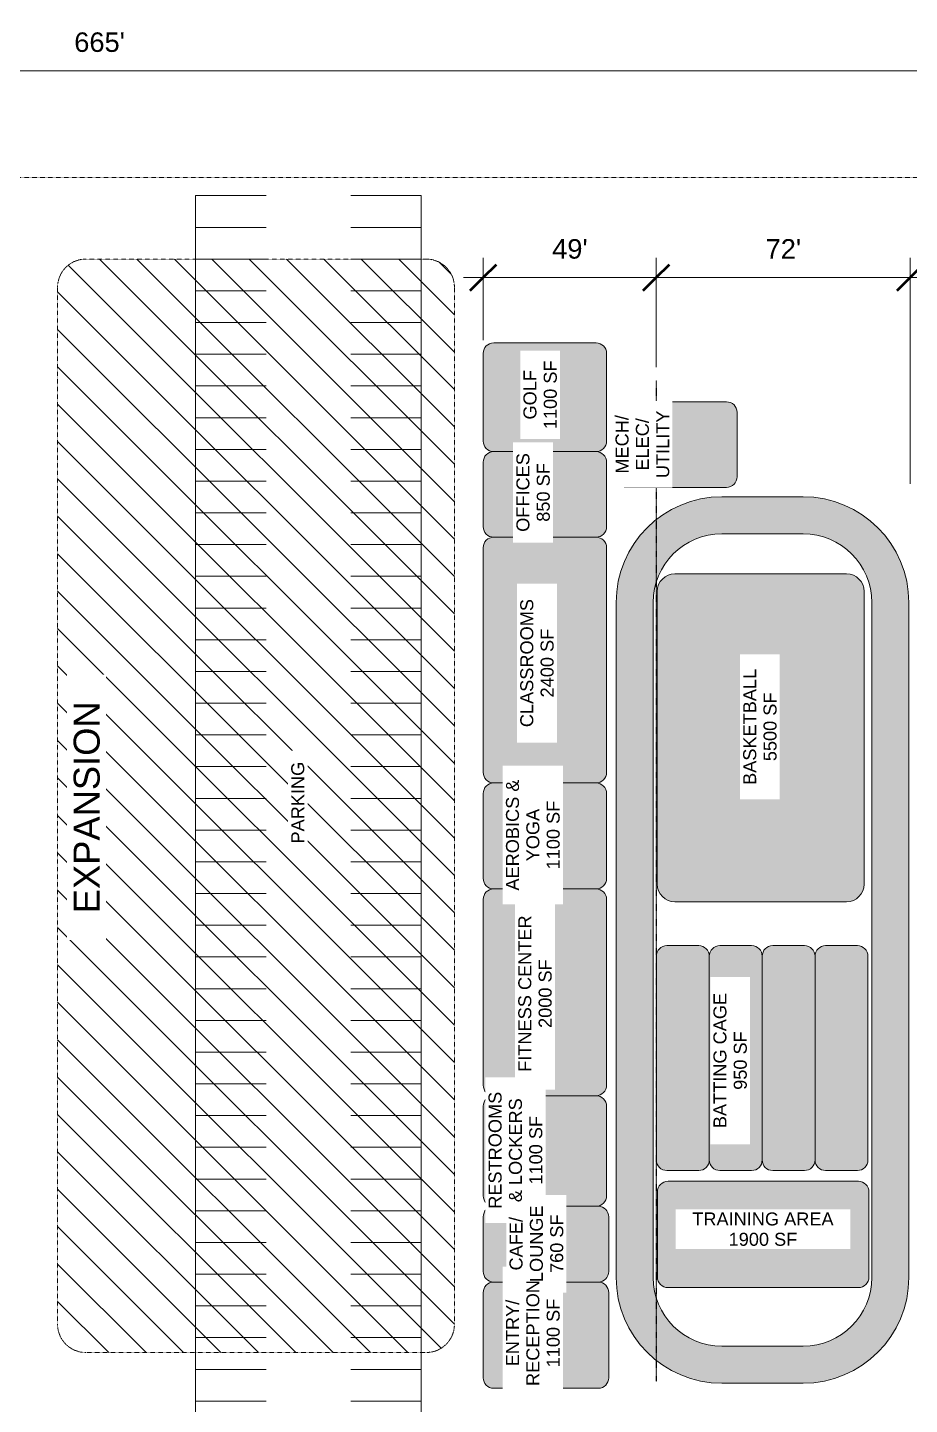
# Model space of a CAD drawing. Header units: inches. Extents: x -7427 to 42674, y -36022 to 16764.
# Drawn here: x 36813 to 39815, y -23648 to -18960 of the extents above; entities that cross this region are included whole.
import ezdxf

# ---------------------------------------------------------------- set-up
doc = ezdxf.new("R2010")
doc.units = ezdxf.units.IN
doc.header["$MEASUREMENT"] = 0
doc.linetypes.add('Dot 1_16_', pattern=[0.0625, 0, -0.0625])
doc.linetypes.add('Hidden 1_8_', pattern=[0.1875, 0.125, -0.0625])
for name, color, linetype, lineweight in [('A-ANNO-DIMS', 211, 'Continuous', 9), ('A-ANNO-DIMS-720', 211, 'Continuous', 9), ('A-DETL', 90, 'Continuous', 9), ('A-DETL-GENF', 92, 'Continuous', 9), ('A-DETL-HDLN', 90, 'Hidden 1_8_', 9), ('A-DETL-WIDE', 214, 'Continuous', 15), ('G-ANNO-TEXT', 231, 'Continuous', 9), ('L-SITE', 91, 'Continuous', 9)]:
    doc.layers.add(name, color=color, linetype=linetype, lineweight=lineweight)
doc.styles.add('Arial', font='arial.ttf', dxfattribs={"height": 44.258982})
doc.styles.add('Arial_1', font='arial.ttf', dxfattribs={"height": 88.517964})
doc.styles.add('Arial_2', font='arial.ttf', dxfattribs={"height": 66.388473})
doc.dimstyles.new('Linear_-_3_32__Arial', dxfattribs={"dimscale": 12, "dimtxt": 67.5, "dimasz": 7.5, "dimexe": 5.625, "dimexo": 3.75, "dimgap": 3.75, "dimtad": 1, "dimdec": 0, "dimrnd": 12, "dimzin": 1, "dimdsep": 46, "dimlunit": 4, "dimtxsty": 'Arial_2', "dimblk1": 'OBLIQUE', "dimblk2": 'OBLIQUE', "dimsah": 1, "dimcen": 0.09, "dimdle": 5.625, "dimazin": 0, "dimtfac": 1, "dimtdec": 4, "dimtix": 1, "dimtmove": 0, "dimatfit": 3, "dimfxl": 0, "dimtvp": 1, "dimfrac": 2, "dimtolj": 1, "dimtzin": 0, "dimarcsym": 0})

# ---------------------------------------------------------------- blocks, each defined once
blk = doc.blocks.new('Parking_Stall_Multiple - Parking_Stall_Multiple-257810-Level 1')
at = {"layer": 'L-SITE'}
for p, q in [((0, 0), (0, -108)), ((0, 0), (240, 0)), ((0, -108), (0, -216)), ((0, -108), (240, -108)), ((0, -108), (240, -108)), ((0, -216), (0, -273.4)), ((0, -216), (240, -216)), ((0, -216), (240, -216)), ((0, -273.4), (0, -324)), ((0, -324), (0, -432)), ((0, -324), (240, -324)), ((0, -324), (240, -324)), ((0, -432), (0, -540)), ((0, -432), (240, -432)), ((0, -432), (240, -432)), ((0, -540), (0, -648)), ((0, -540), (240, -540)), ((0, -540), (240, -540)), ((0, -648), (0, -756)), ((0, -648), (240, -648)), ((0, -648), (240, -648)), ((0, -756), (0, -864)), ((0, -756), (240, -756)), ((0, -756), (240, -756)), ((0, -864), (0, -972)), ((0, -864), (240, -864)), ((0, -864), (240, -864)), ((0, -972), (0, -1080)), ((0, -972), (240, -972)), ((0, -972), (240, -972)), ((0, -1080), (0, -1188)), ((0, -1080), (240, -1080)), ((0, -1080), (240, -1080)), ((0, -1188), (0, -1296)), ((0, -1188), (240, -1188)), ((0, -1188), (240, -1188)), ((0, -1296), (0, -1404)), ((0, -1296), (240, -1296)), ((0, -1296), (240, -1296)), ((0, -1404), (0, -1512)), ((0, -1404), (240, -1404)), ((0, -1404), (240, -1404)), ((0, -1512), (0, -1620)), ((0, -1512), (240, -1512)), ((0, -1512), (240, -1512)), ((0, -1620), (0, -1728)), ((0, -1620), (240, -1620)), ((0, -1620), (240, -1620)), ((0, -1728), (0, -1836)), ((0, -1728), (240, -1728)), ((0, -1728), (240, -1728)), ((0, -1836), (0, -1944)), ((0, -1836), (240, -1836)), ((0, -1836), (240, -1836)), ((0, -1944), (0, -2052)), ((0, -1944), (240, -1944)), ((0, -1944), (240, -1944)), ((0, -2052), (0, -2160)), ((0, -2052), (240, -2052)), ((0, -2052), (240, -2052)), ((0, -2160), (0, -2268)), ((0, -2160), (240, -2160)), ((0, -2160), (240, -2160)), ((0, -2268), (0, -2376)), ((0, -2268), (240, -2268)), ((0, -2268), (240, -2268)), ((0, -2376), (0, -2484)), ((0, -2376), (240, -2376)), ((0, -2376), (240, -2376)), ((0, -2484), (0, -2592)), ((0, -2484), (240, -2484)), ((0, -2484), (240, -2484)), ((0, -2592), (0, -2700)), ((0, -2592), (240, -2592)), ((0, -2592), (240, -2592)), ((0, -2700), (0, -2808)), ((0, -2700), (240, -2700)), ((0, -2700), (240, -2700)), ((0, -2808), (0, -2916)), ((0, -2808), (240, -2808)), ((0, -2808), (240, -2808)), ((0, -2916), (0, -3024)), ((0, -2916), (240, -2916)), ((0, -2916), (240, -2916)), ((0, -3024), (0, -3132)), ((0, -3024), (240, -3024)), ((0, -3024), (240, -3024)), ((0, -3132), (0, -3240)), ((0, -3132), (240, -3132)), ((0, -3132), (240, -3132)), ((0, -3240), (0, -3348)), ((0, -3240), (240, -3240)), ((0, -3240), (240, -3240)), ((0, -3348), (0, -3456)), ((0, -3348), (240, -3348)), ((0, -3348), (240, -3348)), ((0, -3456), (0, -3564)), ((0, -3456), (240, -3456)), ((0, -3456), (240, -3456)), ((0, -3564), (0, -3672)), ((0, -3564), (240, -3564)), ((0, -3564), (240, -3564)), ((0, -3672), (0, -3780)), ((0, -3672), (240, -3672)), ((0, -3672), (240, -3672)), ((0, -3780), (0, -3888)), ((0, -3780), (240, -3780)), ((0, -3780), (240, -3780)), ((0, -3888), (0, -3996)), ((0, -3888), (240, -3888)), ((0, -3888), (240, -3888)), ((0, -3996), (0, -4104)), ((0, -3996), (240, -3996)), ((0, -3996), (240, -3996)), ((0, -4104), (0, -4212)), ((0, -4104), (240, -4104)), ((0, -4104), (240, -4104)), ((0, -4212), (240, -4212))]:
    blk.add_line(p, q, dxfattribs=at)
blk = doc.blocks.new('Parking_Stall_Multiple - Parking_Stall_Multiple-V1-Level 1')
at = {"layer": 'L-SITE'}
for p, q in [((0, 4104), (0, 4212)), ((0, 4212), (240, 4212)), ((0, 4104), (240, 4104)), ((0, 3996), (0, 4104)), ((0, 4104), (240, 4104)), ((0, 3996), (240, 3996)), ((0, 3888), (0, 3996)), ((0, 3996), (240, 3996)), ((0, 3888), (240, 3888)), ((0, 3780), (0, 3888)), ((0, 3888), (240, 3888)), ((0, 3780), (240, 3780)), ((0, 3672), (0, 3780)), ((0, 3780), (240, 3780)), ((0, 3672), (240, 3672)), ((0, 3564), (0, 3672)), ((0, 3672), (240, 3672)), ((0, 3564), (240, 3564)), ((0, 3456), (0, 3564)), ((0, 3564), (240, 3564)), ((0, 3456), (240, 3456)), ((0, 3348), (0, 3456)), ((0, 3456), (240, 3456)), ((0, 3348), (240, 3348)), ((0, 3240), (0, 3348)), ((0, 3348), (240, 3348)), ((0, 3240), (240, 3240)), ((0, 3132), (0, 3240)), ((0, 3240), (240, 3240)), ((0, 3132), (240, 3132)), ((0, 3024), (0, 3132)), ((0, 3132), (240, 3132)), ((0, 3024), (240, 3024)), ((0, 2916), (0, 3024)), ((0, 3024), (240, 3024)), ((0, 2916), (240, 2916)), ((0, 2808), (0, 2916)), ((0, 2916), (240, 2916)), ((0, 2808), (240, 2808)), ((0, 2700), (0, 2808)), ((0, 2808), (240, 2808)), ((0, 2700), (240, 2700)), ((0, 2592), (0, 2700)), ((0, 2700), (240, 2700)), ((0, 2592), (240, 2592)), ((0, 2484), (0, 2592)), ((0, 2592), (240, 2592)), ((0, 2484), (240, 2484)), ((0, 2376), (0, 2484)), ((0, 2484), (240, 2484)), ((0, 2376), (240, 2376)), ((0, 2268), (0, 2376)), ((0, 2376), (240, 2376)), ((0, 2268), (240, 2268)), ((0, 2160), (0, 2268)), ((0, 2268), (240, 2268)), ((0, 2160), (240, 2160)), ((0, 2052), (0, 2160)), ((0, 2160), (240, 2160)), ((0, 2052), (240, 2052)), ((0, 1944), (0, 2052)), ((0, 2052), (240, 2052)), ((0, 1944), (132.4, 1944)), ((0, 1836), (0, 1944)), ((0, 1944), (132.4, 1944)), ((132.5, 1944), (240, 1944)), ((132.5, 1944), (240, 1944)), ((0, 1836), (240, 1836)), ((0, 1728), (0, 1836)), ((0, 1836), (240, 1836)), ((0, 1728), (240, 1728)), ((0, 1620), (0, 1728)), ((0, 1728), (240, 1728)), ((0, 1620), (240, 1620)), ((0, 1512), (0, 1620)), ((0, 1620), (240, 1620)), ((0, 1512), (240, 1512)), ((0, 1404), (0, 1512)), ((0, 1512), (240, 1512)), ((0, 1404), (240, 1404)), ((0, 1296), (0, 1404)), ((0, 1404), (240, 1404)), ((0, 1296), (240, 1296)), ((0, 1188), (0, 1296)), ((0, 1296), (240, 1296)), ((0, 1188), (240, 1188)), ((0, 1080), (0, 1188)), ((0, 1188), (240, 1188)), ((0, 1080), (240, 1080)), ((0, 972), (0, 1080)), ((0, 1080), (240, 1080)), ((0, 972), (240, 972)), ((0, 864), (0, 972)), ((0, 972), (240, 972)), ((0, 864), (240, 864)), ((0, 756), (0, 864)), ((0, 864), (240, 864)), ((0, 756), (240, 756)), ((0, 648), (0, 756)), ((0, 756), (240, 756)), ((0, 648), (240, 648)), ((0, 540), (0, 648)), ((0, 648), (240, 648)), ((0, 540), (240, 540)), ((0, 432), (0, 540)), ((0, 540), (240, 540)), ((0, 432), (240, 432)), ((0, 324), (0, 432)), ((0, 432), (240, 432)), ((0, 324), (240, 324)), ((0, 273.4), (0, 324)), ((0, 324), (240, 324)), ((0, 216), (0, 273.4)), ((0, 216), (240, 216)), ((0, 108), (0, 216)), ((0, 216), (240, 216)), ((0, 108), (240, 108)), ((0, 0), (0, 108)), ((0, 108), (240, 108)), ((0, 0), (240, 0))]:
    blk.add_line(p, q, dxfattribs=at)
blk = doc.blocks.new('DIMBLOCK35-Level 1')
at = {"layer": 'A-ANNO-DIMS-720'}
for p, q in [((38952.8, -20116.2), (38952.8, -19743.7)), ((39816.8, -20513.7), (39816.8, -19743.7)), ((39884.3, -19811.2), (38952.8, -19811.2)), ((38952.8, -19811.2), (38952.8, -20116.2)), ((39816.8, -19811.2), (39816.8, -20513.7))]:
    blk.add_line(p, q, dxfattribs=at)
at = {"layer": 'A-ANNO-DIMS-720', "lineweight": 50}
for p, q in [((38952.8, -19811.2), (38997.8, -19766.2)), ((39816.8, -19811.2), (39861.8, -19766.2)), ((38952.8, -19811.2), (38907.8, -19856.2)), ((39816.8, -19811.2), (39771.8, -19856.2))]:
    blk.add_line(p, q, dxfattribs=at)
at = {"layer": 'A-ANNO-DIMS-720', "color": 0, "insert": (39325.1, -19680.1), "char_height": 66.39, "width": 143.308, "attachment_point": 1, "line_spacing_factor": 0.938532, "style": 'Arial_2', "bg_fill": 3, "box_fill_scale": 1.25, "bg_fill_color": 0, "bg_fill_transparency": 0}
blk.add_mtext("72'", dxfattribs=at)
blk = doc.blocks.new('_Oblique')
at = {"color": 0, "linetype": 'ByBlock', "lineweight": -2}
blk.add_line((-0.5, -0.5), (0.5, 0.5), dxfattribs=at)
blk = doc.blocks.new('DIMBLOCK36-Level 1')
at = {"layer": 'A-ANNO-DIMS-720'}
for p, q in [((38363.9, -20024.3), (38363.9, -19743.7)), ((38952.8, -20116.2), (38952.8, -19743.7)), ((38952.8, -19811.2), (38296.4, -19811.2)), ((38363.9, -19811.2), (38363.9, -20024.3)), ((38952.8, -19811.2), (38952.8, -20116.2))]:
    blk.add_line(p, q, dxfattribs=at)
at = {"layer": 'A-ANNO-DIMS-720', "lineweight": 50}
for p, q in [((38363.9, -19811.2), (38408.9, -19766.2)), ((38952.8, -19811.2), (38997.8, -19766.2)), ((38363.9, -19811.2), (38318.9, -19856.2)), ((38952.8, -19811.2), (38907.8, -19856.2))]:
    blk.add_line(p, q, dxfattribs=at)
at = {"layer": 'A-ANNO-DIMS-720', "color": 0, "insert": (38598.7, -19680.1), "char_height": 66.39, "width": 143.308, "attachment_point": 1, "line_spacing_factor": 0.938532, "style": 'Arial_2', "bg_fill": 3, "box_fill_scale": 1.25, "bg_fill_color": 0, "bg_fill_transparency": 0}
blk.add_mtext("49'", dxfattribs=at)
blk = doc.blocks.new('DIMBLOCK68-Level 1')
at = {"layer": 'A-ANNO-DIMS-720'}
for p, q in [((33068.4, -19425.1), (33068.4, -19039.9)), ((41046.1, -19425.1), (41046.1, -19039.9)), ((33000.9, -19107.4), (41113.6, -19107.4)), ((33068.4, -19107.4), (33068.4, -19425.1)), ((41046.1, -19107.4), (41046.1, -19425.1))]:
    blk.add_line(p, q, dxfattribs=at)
at = {"layer": 'A-ANNO-DIMS-720', "lineweight": 50}
for p, q in [((33068.4, -19107.4), (33113.4, -19062.4)), ((41046.1, -19107.4), (41091.1, -19062.4)), ((33068.4, -19107.4), (33023.4, -19152.4)), ((41046.1, -19107.4), (41001.1, -19152.4))]:
    blk.add_line(p, q, dxfattribs=at)
at = {"layer": 'A-ANNO-DIMS-720', "color": 0, "insert": (36972.1, -18976.3), "char_height": 66.39, "width": 204.369, "attachment_point": 1, "line_spacing_factor": 0.938532, "style": 'Arial_2', "bg_fill": 3, "box_fill_scale": 1.25, "bg_fill_color": 0, "bg_fill_transparency": 0}
blk.add_mtext("665'", dxfattribs=at)

msp = doc.modelspace()

# ---------------------------------------------------------------- hatches: boundary and pattern name
at = {"layer": 'A-DETL-GENF'}
h = msp.add_hatch(dxfattribs=at)
h.set_pattern_fill('FP_1', color=9, style=0, pattern_type=2)
h.set_pattern_definition([(135, (0, 0), (-63.63961, -63.63961), [])])
h.paths.add_polyline_path([(37517.8, -23470.6), (38176.8, -23470.4), (38183.7, -23469.6), (38190.4, -23468.4), (38197, -23466.7), (38203.5, -23464.6), (38209.9, -23461.9), (38216, -23458.9), (38221.9, -23455.4), (38227.5, -23451.5), (38232.9, -23447.2), (38237.9, -23442.5), (38242.6, -23437.5), (38246.9, -23432.1), (38250.8, -23426.5), (38254.3, -23420.6), (38257.3, -23414.5), (38259.9, -23408.2), (38262.1, -23401.7), (38263.8, -23395), (38265, -23388.3), (38265.8, -23381.5), (38266, -23374.6), (38265.8, -19837.1), (38265, -19830.3), (38263.8, -19823.6), (38262.1, -19816.9), (38259.9, -19810.4), (38257.3, -19804.1), (38254.3, -19798), (38250.8, -19792.1), (38246.9, -19786.4), (38242.6, -19781.1), (38237.9, -19776.1), (38232.9, -19771.4), (38227.5, -19767.1), (38221.9, -19763.2), (38216, -19759.7), (38209.9, -19756.6), (38203.5, -19754), (38197, -19751.9), (38190.4, -19750.2), (38183.7, -19748.9), (38176.8, -19748.2), (38170, -19748), (37004.6, -19748.2), (36997.8, -19748.9), (36991.1, -19750.2), (36984.4, -19751.9), (36977.9, -19754), (36971.6, -19756.6), (36965.5, -19759.7), (36959.6, -19763.2), (36953.9, -19767.1), (36948.6, -19771.4), (36943.6, -19776.1), (36938.9, -19781.1), (36934.6, -19786.4), (36930.7, -19792.1), (36927.2, -19798), (36924.1, -19804.1), (36921.5, -19810.4), (36919.4, -19816.9), (36917.7, -19823.6), (36916.4, -19830.3), (36915.7, -19837.1), (36915.5, -19844), (36915.7, -23381.5), (36916.4, -23388.3), (36917.7, -23395), (36919.4, -23401.7), (36921.5, -23408.2), (36924.1, -23414.5), (36927.2, -23420.6), (36930.7, -23426.5), (36934.6, -23432.1), (36938.9, -23437.5), (36943.6, -23442.5), (36948.6, -23447.2), (36953.9, -23451.5), (36959.6, -23455.4), (36965.5, -23458.9), (36971.6, -23461.9), (36977.9, -23464.6), (36984.4, -23466.7), (36991.1, -23468.4), (36997.8, -23469.6), (37004.6, -23470.4), (37011.5, -23470.6)], flags=0)
for color, points in [(253, [(38596.3, -20403.5), (38752.1, -20403.3), (38756.1, -20402.6), (38759.9, -20401.5), (38763.7, -20399.9), (38767.2, -20398), (38770.5, -20395.7), (38773.5, -20393), (38776.2, -20390), (38778.5, -20386.7), (38780.5, -20383.1), (38782, -20379.4), (38783.2, -20375.5), (38783.8, -20371.5), (38784.1, -20367.5), (38783.8, -20065.3), (38783.2, -20061.3), (38782, -20057.4), (38780.5, -20053.7), (38778.5, -20050.2), (38776.2, -20046.9), (38773.5, -20043.9), (38770.5, -20041.2), (38767.2, -20038.8), (38763.7, -20036.9), (38759.9, -20035.3), (38756.1, -20034.2), (38752.1, -20033.5), (38748.1, -20033.3), (38395.9, -20033.5), (38391.9, -20034.2), (38388, -20035.3), (38384.3, -20036.9), (38380.6, -20038.9), (38377.5, -20041.2), (38374.5, -20043.9), (38371.8, -20046.9), (38369.4, -20050.2), (38367.5, -20053.7), (38365.9, -20057.4), (38364.8, -20061.3), (38364.2, -20065.3), (38363.9, -20069.3), (38364.2, -20371.5), (38364.8, -20375.5), (38365.9, -20379.4), (38367.5, -20383.1), (38369.4, -20386.7), (38371.8, -20390), (38374.5, -20393), (38377.5, -20395.7), (38380.8, -20398), (38384.3, -20399.9), (38388, -20401.5), (38391.9, -20402.6), (38395.9, -20403.3), (38399.9, -20403.5)]), (8, [(39192.1, -20525.3), (39196.1, -20525.1), (39200.1, -20524.4), (39204, -20523.3), (39207.7, -20521.8), (39211.2, -20519.8), (39214.5, -20517.5), (39217.5, -20514.8), (39220.2, -20511.8), (39222.6, -20508.5), (39224.5, -20504.9), (39226.1, -20501.2), (39227.2, -20497.3), (39227.8, -20493.4), (39228.1, -20489.3), (39227.8, -20266), (39227.2, -20262), (39226.1, -20258.1), (39224.5, -20254.4), (39222.6, -20250.9), (39220.2, -20247.6), (39217.5, -20244.6), (39214.5, -20241.9), (39211.2, -20239.5), (39207.7, -20237.6), (39204, -20236), (39200.1, -20234.9), (39196.1, -20234.2), (39192.1, -20234), (38839.9, -20234.2), (38835.9, -20234.9), (38832.1, -20236), (38828.3, -20237.6), (38824.8, -20239.5), (38821.5, -20241.9), (38818.5, -20244.6), (38815.8, -20247.6), (38812, -20253.4), (38811.5, -20254.4), (38810, -20258.1), (38808.9, -20262), (38808.2, -20266), (38807.9, -20270), (38808.2, -20493.4), (38808.9, -20497.3), (38810, -20501.2), (38812, -20505.9), (38813.5, -20508.5), (38815.8, -20511.8), (38818.5, -20514.8), (38821.5, -20517.5), (38824.8, -20519.8), (38828.3, -20521.8), (38832.1, -20523.3), (38835.9, -20524.4), (38839.9, -20525.1), (38843.9, -20525.3)]), (253, [(38748.1, -20694.8), (38752.1, -20694.6), (38756.1, -20693.9), (38759.9, -20692.8), (38763.7, -20691.3), (38767.2, -20689.3), (38770.5, -20687), (38773.5, -20684.3), (38776.2, -20681.3), (38778.5, -20678), (38780.5, -20674.4), (38782, -20670.7), (38783.2, -20666.8), (38783.8, -20662.9), (38784.1, -20658.8), (38783.8, -20435.5), (38783.2, -20431.5), (38782, -20427.6), (38780.5, -20423.9), (38778.5, -20420.4), (38776.2, -20417.1), (38773.5, -20414.1), (38770.5, -20411.4), (38767.2, -20409), (38763.7, -20407.1), (38759.9, -20405.5), (38756.1, -20404.4), (38751.5, -20403.7), (38748.1, -20403.5), (38395.9, -20403.7), (38391.9, -20404.4), (38388, -20405.5), (38384.3, -20407.1), (38380.6, -20409.1), (38377.5, -20411.4), (38374.5, -20414.1), (38371.8, -20417.1), (38369.4, -20420.4), (38367.5, -20423.9), (38365.9, -20427.6), (38364.8, -20431.5), (38364.2, -20435.5), (38363.9, -20439.5), (38364.2, -20662.9), (38364.8, -20666.8), (38365.9, -20670.7), (38367.5, -20674.4), (38369.4, -20678), (38371.8, -20681.3), (38374.5, -20684.3), (38377.5, -20687), (38380.8, -20689.3), (38384.3, -20691.3), (38388, -20692.8), (38391.9, -20693.9), (38395.9, -20694.6), (38399.9, -20694.8), (38596.3, -20694.8)]), (253, [(38596.3, -21531.4), (38752.1, -21531.2), (38756.1, -21530.5), (38759.9, -21529.4), (38763.7, -21527.9), (38767.2, -21525.9), (38770.5, -21523.6), (38773.5, -21520.9), (38776.2, -21517.9), (38778.5, -21514.6), (38780.5, -21511), (38782, -21507.3), (38783.2, -21503.4), (38783.8, -21499.4), (38784.1, -21495.4), (38783.8, -20726.8), (38783.2, -20722.8), (38782, -20718.9), (38780.5, -20715.2), (38778.5, -20711.7), (38776.2, -20708.4), (38773.5, -20705.4), (38770.5, -20702.7), (38767.2, -20700.3), (38763.7, -20698.4), (38759.9, -20696.8), (38756.1, -20695.7), (38752.1, -20695), (38748.1, -20694.8), (38395.9, -20695), (38391.9, -20695.7), (38388, -20696.8), (38384.3, -20698.4), (38380.6, -20700.4), (38377.5, -20702.7), (38374.5, -20705.4), (38371.8, -20708.4), (38369.4, -20711.7), (38367.5, -20715.2), (38365.9, -20718.9), (38364.8, -20722.8), (38364.2, -20726.8), (38363.9, -20730.8), (38364.2, -21499.4), (38364.8, -21503.4), (38365.9, -21507.3), (38367.5, -21511), (38369.4, -21514.6), (38371.8, -21517.9), (38374.5, -21520.9), (38377.5, -21523.6), (38380.8, -21525.9), (38384.3, -21527.9), (38388, -21529.4), (38391.9, -21530.5), (38395.9, -21531.2), (38399.9, -21531.4)]), (253, [(39600.4, -21936), (39605.7, -21935.8), (39610.9, -21935.1), (39616, -21934), (39621, -21932.4), (39625.8, -21930.4), (39630.4, -21928), (39634.9, -21925.2), (39639, -21922), (39642.9, -21918.5), (39646.4, -21914.6), (39650.1, -21909.7), (39652.4, -21906), (39654.8, -21901.4), (39656.8, -21896.6), (39658.4, -21891.6), (39659.5, -21886.5), (39660.2, -21881.3), (39660.4, -21876), (39660.2, -20874.5), (39659.5, -20869.3), (39658.4, -20864.2), (39656.8, -20859.2), (39654.8, -20854.3), (39652.4, -20849.7), (39649.6, -20845.3), (39646.4, -20841.1), (39642.9, -20837.3), (39639, -20833.7), (39634.9, -20830.5), (39630.4, -20827.7), (39625.8, -20825.3), (39621, -20823.3), (39616, -20821.7), (39610.9, -20820.6), (39605.7, -20819.9), (39600.4, -20819.7), (39011.1, -20819.9), (39005.9, -20820.6), (39000.8, -20821.7), (38995.8, -20823.3), (38991, -20825.3), (38986.3, -20827.7), (38981.9, -20830.5), (38977.7, -20833.7), (38973.9, -20837.3), (38970.4, -20841.1), (38967.2, -20845.3), (38964.4, -20849.7), (38961.9, -20854.3), (38959.9, -20859.2), (38958.4, -20864.2), (38957.2, -20869.3), (38956.5, -20874.5), (38956.3, -20879.7), (38956.5, -21881.3), (38957.2, -21886.5), (38958.4, -21891.6), (38959.9, -21896.6), (38961.9, -21901.4), (38964.4, -21906), (38967.2, -21910.5), (38970.4, -21914.6), (38973.9, -21918.5), (38977.7, -21922), (38981.9, -21925.2), (38986.3, -21928), (38991, -21930.4), (38995.8, -21932.4), (39000.8, -21934), (39005.9, -21935.1), (39011.1, -21935.8), (39016.3, -21936), (39459.2, -21936)]), (253, [(38748.1, -21892.2), (38752.1, -21891.9), (38756.1, -21891.3), (38759.9, -21890.1), (38763.7, -21888.6), (38767.2, -21886.6), (38770.5, -21884.3), (38773.5, -21881.6), (38776.2, -21878.6), (38778.5, -21875.3), (38780.5, -21871.8), (38782, -21868.1), (38783.2, -21864.2), (38783.8, -21860.2), (38784.1, -21856.2), (38783.8, -21563.4), (38783.2, -21559.4), (38782, -21555.5), (38780.5, -21551.8), (38778.5, -21548.3), (38776.2, -21545), (38773.5, -21542), (38770.5, -21539.3), (38767.2, -21536.9), (38763.7, -21535), (38759.9, -21533.4), (38756.1, -21532.3), (38751.5, -21531.6), (38748.1, -21531.4), (38395.9, -21531.6), (38391.9, -21532.3), (38388, -21533.4), (38384.3, -21535), (38380.6, -21537), (38377.5, -21539.3), (38374.5, -21542), (38371.8, -21545), (38369.4, -21548.3), (38367.5, -21551.8), (38365.9, -21555.5), (38364.8, -21559.4), (38364.2, -21563.4), (38363.9, -21567.4), (38364.2, -21860.2), (38364.8, -21864.2), (38365.9, -21868.1), (38367.5, -21871.8), (38369.4, -21875.3), (38371.8, -21878.6), (38374.5, -21881.6), (38377.5, -21884.3), (38380.8, -21886.6), (38384.3, -21888.6), (38388, -21890.1), (38391.9, -21891.3), (38395.9, -21891.9), (38399.9, -21892.2)]), (253, [(38399.9, -22596.3), (38752.1, -22596.1), (38756.1, -22595.4), (38759.9, -22594.3), (38763.7, -22592.7), (38767.3, -22590.7), (38770.5, -22588.4), (38773.5, -22585.7), (38776.2, -22582.7), (38778.5, -22579.4), (38780.5, -22575.9), (38782, -22572.2), (38783.2, -22568.3), (38783.8, -22564.3), (38784.1, -22560.3), (38783.8, -21924.1), (38783.2, -21920.2), (38782, -21916.3), (38780.5, -21912.5), (38778.5, -21909), (38776.2, -21905.7), (38773.5, -21902.7), (38770.5, -21900), (38767.2, -21897.7), (38763.7, -21895.7), (38759.9, -21894.2), (38756.1, -21893.1), (38751.5, -21892.4), (38748.1, -21892.2), (38395.9, -21892.4), (38391.9, -21893.1), (38388, -21894.2), (38384.3, -21895.7), (38380.6, -21897.8), (38377.5, -21900), (38374.5, -21902.7), (38371.8, -21905.7), (38369.1, -21909.7), (38367.5, -21912.5), (38365.9, -21916.3), (38364.8, -21920.2), (38364.2, -21924.1), (38363.9, -21928.2), (38364.2, -22564.3), (38364.8, -22568.3), (38365.9, -22572.2), (38367.5, -22575.9), (38369.4, -22579.4), (38371.8, -22582.7), (38374.5, -22585.7), (38377.5, -22588.4), (38380.8, -22590.8), (38384.3, -22592.7), (38388, -22594.3), (38391.9, -22595.4), (38395.9, -22596.1)]), (253, [(39027.8, -22851), (39101.3, -22850.8), (39105.3, -22850.1), (39109.2, -22849), (39112.9, -22847.4), (39116.4, -22845.5), (39119.7, -22843.2), (39122.7, -22840.5), (39125.4, -22837.5), (39127.8, -22834.2), (39129.7, -22830.6), (39131.3, -22826.9), (39132.4, -22823), (39133.1, -22817.7), (39133.3, -22815), (39133.1, -22117.2), (39132.4, -22113.2), (39131.3, -22109.3), (39129.7, -22105.6), (39127.8, -22102.1), (39125.4, -22098.8), (39122.7, -22095.8), (39119.7, -22093.1), (39116.4, -22090.8), (39112.9, -22088.8), (39109.2, -22087.3), (39105.3, -22086.1), (39101.3, -22085.5), (39097.3, -22085.2), (38985.2, -22085.5), (38981.2, -22086.1), (38977.3, -22087.3), (38973.6, -22088.8), (38970, -22090.8), (38966.7, -22093.1), (38963.7, -22095.8), (38961, -22098.8), (38958.7, -22102.1), (38956.8, -22105.6), (38955.2, -22109.3), (38954.1, -22113.2), (38953.4, -22117.2), (38953.2, -22121.2), (38953.4, -22819), (38954.1, -22823), (38955.2, -22826.9), (38956.8, -22830.6), (38958.7, -22834.2), (38961, -22837.5), (38963.7, -22840.5), (38966.7, -22843.2), (38970, -22845.5), (38973.6, -22847.4), (38977.3, -22849), (38981.2, -22850.1), (38985.2, -22850.8), (38989.2, -22851)]), (253, [(39243.5, -22851), (39281.4, -22850.8), (39285.4, -22850.1), (39289.3, -22849), (39293, -22847.4), (39296.5, -22845.5), (39299.8, -22843.2), (39302.8, -22840.5), (39305.5, -22837.5), (39307.8, -22834.2), (39309.8, -22830.6), (39311.3, -22826.9), (39312.5, -22823), (39313.2, -22817.7), (39313.4, -22815), (39313.1, -22117.2), (39312.5, -22113.2), (39311.3, -22109.3), (39309.8, -22105.6), (39307.8, -22102.1), (39305.5, -22098.8), (39302.8, -22095.8), (39299.8, -22093.1), (39296.5, -22090.8), (39293, -22088.8), (39289.3, -22087.3), (39285.4, -22086.1), (39281.4, -22085.5), (39277.4, -22085.2), (39165.2, -22085.5), (39161.3, -22086.1), (39157.4, -22087.3), (39153.7, -22088.8), (39150.1, -22090.8), (39146.8, -22093.1), (39143.8, -22095.8), (39141.1, -22098.8), (39138.8, -22102.1), (39136.8, -22105.6), (39135.3, -22109.3), (39134.2, -22113.2), (39133.5, -22117.2), (39133.3, -22121.2), (39133.5, -22819), (39134.2, -22823), (39135.3, -22826.9), (39136.8, -22830.6), (39138.8, -22834.2), (39141.1, -22837.5), (39143.8, -22840.5), (39146.8, -22843.2), (39150.1, -22845.5), (39153.7, -22847.4), (39157.4, -22849), (39161.3, -22850.1), (39165.2, -22850.8), (39169.3, -22851)]), (253, [(39349.4, -22851), (39461.5, -22850.8), (39465.5, -22850.1), (39469.3, -22849), (39473.1, -22847.4), (39476.6, -22845.5), (39479.9, -22843.2), (39482.9, -22840.5), (39485.6, -22837.5), (39487.9, -22834.2), (39489.9, -22830.6), (39491.4, -22826.9), (39492.5, -22823), (39493.3, -22817.7), (39493.4, -22815), (39493.2, -22117.2), (39492.5, -22113.2), (39491.4, -22109.3), (39489.9, -22105.6), (39487.9, -22102.1), (39485.6, -22098.8), (39482.9, -22095.8), (39479.9, -22093.1), (39476.6, -22090.8), (39473.1, -22088.8), (39469.3, -22087.3), (39465.5, -22086.1), (39459.2, -22085.3), (39457.4, -22085.2), (39345.3, -22085.5), (39341.4, -22086.1), (39337.5, -22087.3), (39333.7, -22088.8), (39330.2, -22090.8), (39326.9, -22093.1), (39323.9, -22095.8), (39321.2, -22098.8), (39318.9, -22102.1), (39316.9, -22105.6), (39315.4, -22109.3), (39314.3, -22113.2), (39313.6, -22117.2), (39313.4, -22121.2), (39313.6, -22819), (39314.3, -22823), (39315.4, -22826.9), (39316.9, -22830.6), (39318.9, -22834.2), (39321.2, -22837.5), (39323.9, -22840.5), (39326.9, -22843.2), (39330.2, -22845.5), (39333.7, -22847.4), (39337.5, -22849), (39341.4, -22850.1), (39345.3, -22850.8)]), (253, [(39529.4, -22851), (39641.6, -22850.8), (39645.5, -22850.1), (39649.4, -22849), (39653.2, -22847.4), (39656.7, -22845.5), (39660, -22843.2), (39663, -22840.5), (39665.7, -22837.5), (39668, -22834.2), (39670, -22830.6), (39671.5, -22826.9), (39672.6, -22823), (39673.4, -22817.7), (39673.5, -22815), (39673.3, -22117.2), (39672.6, -22113.2), (39671.5, -22109.3), (39670, -22105.6), (39668, -22102.1), (39665.7, -22098.8), (39663, -22095.8), (39660, -22093.1), (39656.7, -22090.8), (39653.2, -22088.8), (39649.4, -22087.3), (39645.5, -22086.1), (39641.6, -22085.5), (39637.5, -22085.2), (39525.4, -22085.5), (39521.4, -22086.1), (39517.6, -22087.3), (39513.8, -22088.8), (39510.3, -22090.8), (39507, -22093.1), (39504, -22095.8), (39501.3, -22098.8), (39499, -22102.1), (39497, -22105.6), (39495.5, -22109.3), (39494.4, -22113.2), (39493.7, -22117.2), (39493.4, -22121.2), (39493.7, -22819), (39494.4, -22823), (39495.5, -22826.9), (39497, -22830.6), (39499, -22834.2), (39501.3, -22837.5), (39504, -22840.5), (39507, -22843.2), (39510.3, -22845.5), (39513.8, -22847.4), (39517.6, -22849), (39521.4, -22850.1), (39525.4, -22850.8)]), (31, [(38399.9, -22972.9), (38752.1, -22972.7), (38756.1, -22972), (38759.9, -22970.9), (38763.7, -22969.3), (38767.2, -22967.4), (38770.5, -22965), (38773.5, -22962.3), (38776.2, -22959.3), (38778.5, -22956), (38780.5, -22952.5), (38782, -22948.8), (38783.2, -22944.9), (38783.8, -22940.9), (38784.1, -22936.9), (38783.8, -22628.3), (38783.2, -22624.3), (38782, -22620.4), (38780.5, -22616.7), (38778.5, -22613.1), (38776.2, -22609.8), (38773.5, -22606.8), (38770.5, -22604.1), (38767.2, -22601.8), (38763.7, -22599.9), (38759.9, -22598.3), (38756.1, -22597.2), (38752.1, -22596.5), (38748.1, -22596.3), (38395.9, -22596.5), (38391.9, -22597.2), (38388, -22598.3), (38384.3, -22599.9), (38380.6, -22601.9), (38377.5, -22604.1), (38374.5, -22606.8), (38371.8, -22609.8), (38369.4, -22613.1), (38367.5, -22616.7), (38365.9, -22620.4), (38364.8, -22624.3), (38364.2, -22628.3), (38363.9, -22632.3), (38364.2, -22940.9), (38364.8, -22944.9), (38365.9, -22948.8), (38367.5, -22952.5), (38369.4, -22956), (38371.8, -22959.3), (38374.5, -22962.3), (38377.5, -22965), (38380.8, -22967.4), (38384.3, -22969.3), (38388, -22970.9), (38391.9, -22972), (38395.9, -22972.7)]), (253, [(39640.9, -23249.6), (39644.9, -23249.4), (39648.9, -23248.7), (39652.8, -23247.6), (39656.5, -23246), (39660, -23244.1), (39663.3, -23241.7), (39666.3, -23239), (39669, -23236), (39671.4, -23232.7), (39673.3, -23229.2), (39674.9, -23225.4), (39676, -23221.6), (39676.6, -23217.6), (39676.9, -23213.6), (39676.6, -22919.6), (39676, -22915.6), (39674.8, -22911.8), (39673.3, -22908), (39671.4, -22904.5), (39669, -22901.2), (39666.3, -22898.2), (39663.3, -22895.5), (39660, -22893.2), (39656.5, -22891.2), (39652.8, -22889.7), (39648.9, -22888.6), (39644.9, -22887.9), (39640.9, -22887.7), (38988.8, -22887.9), (38984.9, -22888.6), (38981, -22889.7), (38977.2, -22891.2), (38973.7, -22893.2), (38970.4, -22895.5), (38967.4, -22898.2), (38964.7, -22901.2), (38962.4, -22904.5), (38960.4, -22908), (38958.9, -22911.8), (38957.8, -22915.6), (38957.1, -22919.6), (38956.9, -22923.7), (38957.1, -23217.6), (38957.8, -23221.6), (38958.9, -23225.5), (38960.4, -23229.2), (38962.4, -23232.7), (38964.7, -23236), (38967.4, -23239), (38970.4, -23241.7), (38973.7, -23244.1), (38977.2, -23246), (38981, -23247.6), (38984.9, -23248.7), (38988.8, -23249.4), (38992.9, -23249.6), (39243.5, -23249.6)]), (153, [(38755.4, -23230.9), (38759.4, -23230.7), (38763.4, -23230), (38767.3, -23228.9), (38771, -23227.3), (38774.5, -23225.4), (38777.8, -23223), (38780.8, -23220.3), (38783.5, -23217.3), (38785.8, -23214), (38787.8, -23210.5), (38789.3, -23206.8), (38790.5, -23202.9), (38791.1, -23198.9), (38791.4, -23194.9), (38791.1, -23004.9), (38790.5, -23000.9), (38789.3, -22997), (38787.8, -22993.3), (38785.8, -22989.7), (38783.5, -22986.4), (38780.8, -22983.4), (38777.8, -22980.7), (38774.5, -22978.4), (38771, -22976.5), (38767.3, -22974.9), (38763.4, -22973.8), (38759.4, -22973.1), (38755.4, -22972.9), (38395.9, -22973.1), (38391.9, -22973.8), (38388, -22974.9), (38384.3, -22976.5), (38380.6, -22978.5), (38377.5, -22980.7), (38374.5, -22983.4), (38371.8, -22986.4), (38369.4, -22989.7), (38367.5, -22993.3), (38365.9, -22997), (38364.8, -23000.9), (38364.2, -23004.9), (38363.9, -23008.9), (38364.2, -23198.9), (38364.8, -23202.9), (38365.9, -23206.8), (38367.5, -23210.5), (38369.4, -23214), (38371.8, -23217.3), (38374.5, -23220.3), (38377.5, -23223), (38380.8, -23225.4), (38384.3, -23227.3), (38388, -23228.9), (38391.9, -23230), (38395.9, -23230.7), (38399.9, -23230.9), (38596.3, -23230.9)]), (153, [(38755.4, -23592.4), (38759.4, -23592.1), (38763.4, -23591.5), (38767.3, -23590.3), (38771, -23588.8), (38774.5, -23586.8), (38777.8, -23584.5), (38780.8, -23581.8), (38783.5, -23578.8), (38785.8, -23575.5), (38787.8, -23572), (38789.3, -23568.3), (38790.5, -23564.4), (38791.1, -23560.4), (38791.4, -23556.4), (38791.1, -23262.9), (38790.5, -23258.9), (38789.3, -23255), (38787.8, -23251.3), (38785.8, -23247.7), (38783.5, -23244.4), (38780.8, -23241.4), (38777.8, -23238.7), (38774.5, -23236.4), (38771, -23234.5), (38767.3, -23232.9), (38763.4, -23231.8), (38758.8, -23231.1), (38755.4, -23230.9), (38395.9, -23231.1), (38391.9, -23231.8), (38388, -23232.9), (38384.3, -23234.5), (38380.6, -23236.5), (38377.5, -23238.7), (38374.5, -23241.4), (38371.8, -23244.4), (38369.4, -23247.7), (38367.5, -23251.3), (38365.9, -23255), (38364.8, -23258.9), (38364.2, -23262.9), (38363.9, -23271.7), (38364.2, -23560.4), (38364.8, -23564.4), (38365.9, -23568.3), (38367.5, -23572), (38369.4, -23575.5), (38371.8, -23578.8), (38374.5, -23581.8), (38377.5, -23584.5), (38380.8, -23586.8), (38384.3, -23588.8), (38388, -23590.3), (38391.9, -23591.5), (38395.9, -23592.1), (38399.9, -23592.4), (38596.3, -23592.4)])]:
    msp.add_hatch(color=color, dxfattribs=at).paths.add_polyline_path(points, flags=0)
h = msp.add_hatch(color=253, dxfattribs=at)
h.paths.add_polyline_path([(39243.5, -23575.3), (39465.6, -23575), (39478.8, -23574.3), (39491.9, -23573.1), (39504.9, -23571.5), (39517.9, -23569.3), (39530.8, -23566.7), (39543.5, -23563.6), (39556.2, -23560), (39568.7, -23556), (39581.1, -23551.5), (39593.3, -23546.6), (39605.3, -23541.2), (39617.1, -23535.5), (39628.7, -23529.2), (39640, -23522.6), (39651.1, -23515.5), (39661.9, -23508.1), (39674.9, -23498.3), (39682.8, -23492), (39692.7, -23483.4), (39702.3, -23474.5), (39711.6, -23465.2), (39720.6, -23455.5), (39729.2, -23445.6), (39737.4, -23435.3), (39745.3, -23424.8), (39752.7, -23413.9), (39759.8, -23402.8), (39766.4, -23391.5), (39772.6, -23379.9), (39778.4, -23368.1), (39783.8, -23356.1), (39788.7, -23343.9), (39793.2, -23331.5), (39797.2, -23319), (39800.8, -23306.3), (39803.9, -23293.6), (39806.5, -23280.7), (39808.6, -23267.7), (39810.3, -23254.7), (39811.5, -23241.6), (39812.2, -23228.4), (39812.5, -23215.3), (39812.2, -20904.1), (39811.5, -20891), (39810.3, -20877.9), (39808.6, -20864.8), (39806.5, -20851.8), (39803.9, -20839), (39800.8, -20826.2), (39797.2, -20813.5), (39793.2, -20801), (39788.7, -20788.6), (39783, -20774.6), (39778.4, -20764.4), (39772.6, -20752.6), (39766.4, -20741), (39759.8, -20729.7), (39752.7, -20718.6), (39745.3, -20707.8), (39737.4, -20697.2), (39729.2, -20687), (39720.6, -20677), (39711.6, -20667.4), (39702.3, -20658.1), (39692.7, -20649.1), (39682.8, -20640.5), (39672.5, -20632.3), (39661.9, -20624.5), (39651.1, -20617), (39640, -20609.9), (39628.7, -20603.3), (39617.1, -20597.1), (39605.3, -20591.3), (39593.3, -20585.9), (39581.1, -20581), (39568.7, -20576.5), (39556.2, -20572.5), (39543.5, -20568.9), (39530.8, -20565.8), (39517.9, -20563.2), (39504.9, -20561.1), (39491.9, -20559.4), (39478.8, -20558.2), (39459.2, -20557.4), (39452.5, -20557.2), (39163.3, -20557.5), (39150.2, -20558.2), (39137.1, -20559.4), (39124.1, -20561.1), (39111.1, -20563.2), (39098.2, -20565.8), (39085.4, -20568.9), (39072.8, -20572.5), (39060.2, -20576.5), (39047.9, -20581), (39027.8, -20589.5), (39023.7, -20591.3), (39011.9, -20597.1), (39000.3, -20603.3), (38988.9, -20609.9), (38977.8, -20617), (38967, -20624.5), (38956.5, -20632.3), (38946.2, -20640.5), (38936.2, -20649.1), (38926.6, -20658.1), (38917.3, -20667.4), (38908.4, -20677), (38899.8, -20687), (38891.5, -20697.2), (38883.7, -20707.8), (38876.2, -20718.6), (38869.2, -20729.7), (38862.5, -20741), (38856.3, -20752.6), (38850.5, -20764.4), (38845.2, -20776.4), (38840.2, -20788.6), (38835.8, -20801), (38831.7, -20813.5), (38828.2, -20826.2), (38825.1, -20839), (38822.5, -20851.8), (38820.3, -20864.8), (38818.6, -20877.9), (38817.4, -20891), (38816.7, -20904.1), (38816.5, -20917.2), (38816.7, -23228.4), (38817.4, -23241.6), (38818.6, -23254.7), (38821, -23271.7), (38822.5, -23280.7), (38825.1, -23293.6), (38828.2, -23306.3), (38831.7, -23319), (38835.8, -23331.5), (38840.2, -23343.9), (38845.2, -23356.1), (38850.5, -23368.1), (38856.3, -23379.9), (38862.5, -23391.5), (38869.2, -23402.8), (38876.2, -23413.9), (38883.7, -23424.8), (38891.5, -23435.3), (38899.8, -23445.6), (38908.4, -23455.5), (38917.3, -23465.2), (38926.6, -23474.5), (38936.2, -23483.4), (38946.2, -23492), (38956.5, -23500.2), (38967, -23508.1), (38977.8, -23515.5), (38988.9, -23522.6), (39000.3, -23529.2), (39011.9, -23535.5), (39027.8, -23543.1), (39035.7, -23546.6), (39047.9, -23551.5), (39060.2, -23556), (39072.8, -23560), (39085.4, -23563.6), (39098.2, -23566.7), (39111.1, -23569.3), (39124.1, -23571.5), (39137.1, -23573.1), (39150.2, -23574.3), (39163.3, -23575), (39176.5, -23575.3)], flags=0)
h.paths.add_polyline_path([(39176.5, -23449.3), (39165.7, -23449), (39154.9, -23448.3), (39144.2, -23447), (39133.5, -23445.3), (39122.9, -23443.1), (39112.4, -23440.4), (39102.1, -23437.2), (39091.9, -23433.5), (39082, -23429.3), (39072.2, -23424.8), (39062.6, -23419.7), (39053.3, -23414.2), (39044.2, -23408.3), (39035.5, -23402), (39027, -23395.3), (39018.8, -23388.2), (39011, -23380.8), (39003.6, -23372.9), (38996.5, -23364.8), (38989.7, -23356.3), (38983.4, -23347.5), (38977.5, -23338.5), (38972.1, -23329.2), (38967, -23319.6), (38962.4, -23309.8), (38958.3, -23299.8), (38954.6, -23289.7), (38951.4, -23279.3), (38948.7, -23268.9), (38946.5, -23258.3), (38944.7, -23247.6), (38943.5, -23236.9), (38942.7, -23226.1), (38942.5, -23215.3), (38942.7, -20906.4), (38943.5, -20895.6), (38944.7, -20884.9), (38946.5, -20874.2), (38948.7, -20863.7), (38951.4, -20853.2), (38954.6, -20842.9), (38958.3, -20832.7), (38962.4, -20822.7), (38967, -20812.9), (38972.1, -20803.4), (38977.5, -20794), (38983.4, -20785), (38991, -20774.6), (38996.5, -20767.7), (39003.6, -20759.6), (39011, -20751.8), (39018.8, -20744.3), (39027.8, -20736.6), (39035.5, -20730.5), (39044.2, -20724.2), (39053.3, -20718.3), (39062.6, -20712.8), (39072.2, -20707.8), (39082, -20703.2), (39091.9, -20699), (39102.1, -20695.4), (39112.4, -20692.2), (39122.9, -20689.5), (39133.5, -20687.2), (39144.2, -20685.5), (39154.9, -20684.2), (39165.7, -20683.5), (39176.5, -20683.2), (39463.3, -20683.5), (39474.1, -20684.2), (39484.8, -20685.5), (39495.5, -20687.2), (39506.1, -20689.5), (39516.5, -20692.2), (39526.8, -20695.4), (39537, -20699), (39547, -20703.2), (39556.8, -20707.8), (39566.3, -20712.8), (39575.7, -20718.3), (39584.7, -20724.2), (39593.5, -20730.5), (39602, -20737.2), (39610.1, -20744.3), (39617.9, -20751.8), (39625.4, -20759.6), (39632.5, -20767.7), (39639.2, -20776.2), (39645.5, -20785), (39651.4, -20794), (39656.9, -20803.4), (39661.9, -20812.9), (39666.5, -20822.7), (39670.7, -20832.7), (39674.9, -20844.5), (39677.5, -20853.2), (39680.3, -20863.7), (39682.5, -20874.2), (39684.2, -20884.9), (39685.5, -20895.6), (39686.2, -20906.4), (39686.5, -20917.2), (39686.2, -23226.1), (39685.5, -23236.9), (39684.2, -23247.6), (39682.5, -23258.3), (39679.5, -23271.7), (39677.5, -23279.3), (39674.3, -23289.7), (39670.7, -23299.8), (39666.5, -23309.8), (39661.9, -23319.6), (39656.9, -23329.2), (39651.4, -23338.5), (39645.5, -23347.5), (39639.2, -23356.3), (39632.5, -23364.8), (39625.4, -23372.9), (39617.9, -23380.8), (39610.1, -23388.2), (39602, -23395.3), (39593.5, -23402), (39584.7, -23408.3), (39575.7, -23414.2), (39566.3, -23419.7), (39556.8, -23424.8), (39547, -23429.3), (39537, -23433.5), (39526.8, -23437.2), (39516.5, -23440.4), (39506.1, -23443.1), (39495.5, -23445.3), (39484.8, -23447), (39474.1, -23448.3), (39459.2, -23449.1), (39452.5, -23449.3), (39243.5, -23449.3)], flags=0)

# ---------------------------------------------------------------- linework, layer by layer
at = {"layer": 'A-DETL', "linetype": 'Dot 1_16_', "lineweight": 25}
msp.add_line((38952.8, -20161.2), (38952.8, -23569.2), dxfattribs=at)
at = {"layer": 'A-DETL-HDLN'}
for p, q in [((33068.4, -19470.1), (41046.1, -19470.1)), ((38170, -19748), (37011.5, -19748)), ((36915.5, -19844), (36915.5, -23374.6)), ((38266, -23374.6), (38266, -19844)), ((37011.5, -23470.6), (38170, -23470.6))]:
    msp.add_line(p, q, dxfattribs=at)
for centre, start, end in [((37011.5, -19844), 90, 180), ((38170, -19844), 0, 90), ((37011.5, -23374.6), 180, 270), ((38170, -23374.6), 270, 0)]:
    msp.add_arc(centre, 96, start, end, dxfattribs=at)
at = {"layer": 'A-DETL-WIDE'}
for p, q in [((38748.1, -20033.3), (38399.9, -20033.3)), ((38363.9, -20069.3), (38363.9, -20367.5)), ((38784.1, -20367.5), (38784.1, -20069.3)), ((39192.1, -20234), (38843.9, -20234)), ((38807.9, -20270), (38807.9, -20489.3)), ((39228.1, -20489.3), (39228.1, -20270)), ((38399.9, -20403.5), (38748.1, -20403.5)), ((38363.9, -20439.5), (38363.9, -20658.8)), ((38784.1, -20658.8), (38784.1, -20439.5)), ((38843.9, -20525.3), (39192.1, -20525.3)), ((39452.5, -20557.2), (39176.5, -20557.2)), ((38748.1, -20694.8), (38399.9, -20694.8)), ((39176.5, -20683.2), (39452.5, -20683.2)), ((38363.9, -20730.8), (38363.9, -21495.4)), ((38784.1, -21495.4), (38784.1, -20730.8)), ((39600.4, -20819.7), (39016.3, -20819.7)), ((38956.3, -20879.7), (38956.3, -21876)), ((39660.4, -21876), (39660.4, -20879.7)), ((38816.5, -20917.2), (38816.5, -23215.3)), ((38942.5, -23215.3), (38942.5, -20917.2)), ((39686.5, -20917.2), (39686.5, -23215.3)), ((39812.5, -23215.3), (39812.5, -20917.2)), ((38399.9, -21531.4), (38748.1, -21531.4)), ((38363.9, -21567.4), (38363.9, -21856.2)), ((38784.1, -21856.2), (38784.1, -21567.4)), ((38363.9, -21928.2), (38363.9, -22560.3)), ((38399.9, -21892.2), (38748.1, -21892.2)), ((38784.1, -22560.3), (38784.1, -21928.2)), ((39016.3, -21936), (39600.4, -21936)), ((38953.2, -22121.2), (38953.2, -22815)), ((39097.3, -22085.2), (38989.2, -22085.2)), ((39133.3, -22815), (39133.3, -22121.2)), ((39277.4, -22085.2), (39169.3, -22085.2)), ((39313.4, -22121.2), (39313.4, -22815)), ((39457.4, -22085.2), (39349.4, -22085.2)), ((39493.4, -22121.2), (39493.4, -22815)), ((39637.5, -22085.2), (39529.4, -22085.2)), ((39673.5, -22815), (39673.5, -22121.2)), ((38363.9, -22632.3), (38363.9, -22936.9)), ((38748.1, -22596.3), (38399.9, -22596.3)), ((38784.1, -22936.9), (38784.1, -22632.3)), ((38989.2, -22851), (39097.3, -22851)), ((39169.3, -22851), (39277.4, -22851)), ((39349.4, -22851), (39457.4, -22851)), ((39529.4, -22851), (39637.5, -22851)), ((39640.9, -22887.7), (38992.9, -22887.7)), ((38956.9, -22923.7), (38956.9, -23213.6)), ((39676.9, -23213.6), (39676.9, -22923.7)), ((38363.9, -23008.9), (38363.9, -23194.9)), ((38755.4, -22972.9), (38399.9, -22972.9)), ((38791.4, -23194.9), (38791.4, -23008.9)), ((38399.9, -23230.9), (38755.4, -23230.9)), ((38992.9, -23249.6), (39640.9, -23249.6)), ((38363.9, -23266.9), (38363.9, -23556.4)), ((38791.4, -23556.4), (38791.4, -23266.9)), ((39452.5, -23449.3), (39176.5, -23449.3)), ((39176.5, -23575.3), (39452.5, -23575.3)), ((38399.9, -23592.4), (38755.4, -23592.4))]:
    msp.add_line(p, q, dxfattribs=at)
for centre, radius, start, end in [((38399.9, -20069.3), 36, 90, 180), ((38748.1, -20069.3), 36, 0, 90), ((38843.9, -20270), 36, 90, 180), ((39192.1, -20270), 36, 0, 90), ((38399.9, -20367.5), 36, 180, 270), ((38748.1, -20367.5), 36, 270, 0), ((38399.9, -20439.5), 36, 90, 180), ((38748.1, -20439.5), 36, 0, 90), ((38843.9, -20489.3), 36, 180, 270), ((39192.1, -20489.3), 36, 270, 0), ((39176.5, -20917.2), 360, 90, 180), ((39452.5, -20917.2), 360, 360, 90), ((38399.9, -20658.8), 36, 180, 270), ((38748.1, -20658.8), 36, 270, 0), ((38399.9, -20730.8), 36, 90, 180), ((38748.1, -20730.8), 36, 0, 90), ((39176.5, -20917.2), 234, 90, 180), ((39452.5, -20917.2), 234, 0, 90), ((39016.3, -20879.7), 60, 90, 180), ((39600.4, -20879.7), 60, 0, 90), ((38399.9, -21495.4), 36, 180, 270), ((38748.1, -21495.4), 36, 270, 0), ((38399.9, -21567.4), 36, 90, 180), ((38748.1, -21567.4), 36, 0, 90), ((38399.9, -21856.2), 36, 180, 270), ((38748.1, -21856.2), 36, 270, 0), ((39016.3, -21876), 60, 180, 270), ((39600.4, -21876), 60, 270, 0), ((38399.9, -21928.2), 36, 90, 180), ((38748.1, -21928.2), 36, 0, 90), ((38989.2, -22121.2), 36, 90, 180), ((39097.3, -22121.2), 36, 0, 90), ((39169.3, -22121.2), 36, 90, 180), ((39277.4, -22121.2), 36, 0, 90), ((39349.4, -22121.2), 36, 90, 180), ((39457.4, -22121.2), 36, 0, 90), ((39529.4, -22121.2), 36, 90, 180), ((39637.5, -22121.2), 36, 0, 90), ((38399.9, -22560.3), 36, 180, 270), ((38748.1, -22560.3), 36, 270, 0), ((38399.9, -22632.3), 36, 90, 180), ((38748.1, -22632.3), 36, 0, 90), ((38989.2, -22815), 36, 180, 270), ((39097.3, -22815), 36, 270, 0), ((39169.3, -22815), 36, 180, 270), ((39277.4, -22815), 36, 270, 0), ((39349.4, -22815), 36, 180, 270), ((39457.4, -22815), 36, 270, 0), ((39529.4, -22815), 36, 180, 270), ((39637.5, -22815), 36, 270, 0), ((38992.9, -22923.7), 36, 90, 180), ((39640.9, -22923.7), 36, 0, 90), ((38399.9, -22936.9), 36, 180, 270), ((38748.1, -22936.9), 36, 270, 0), ((38399.9, -23008.9), 36, 90, 180), ((38755.4, -23008.9), 36, 0, 90), ((38399.9, -23194.9), 36, 180, 270), ((38755.4, -23194.9), 36, 270, 0), ((38399.9, -23266.9), 36, 90, 180), ((38755.4, -23266.9), 36, 0, 90), ((39176.5, -23215.3), 360, 180, 270), ((39176.5, -23215.3), 234, 180, 270), ((38992.9, -23213.6), 36, 180, 270), ((39452.5, -23215.3), 360, 270, 0), ((39452.5, -23215.3), 234, 270, 0), ((39640.9, -23213.6), 36, 270, 0), ((38399.9, -23556.4), 36, 180, 270), ((38755.4, -23556.4), 36, 270, 0)]:
    msp.add_arc(centre, radius, start, end, dxfattribs=at)

# ---------------------------------------------------------------- block references
at = {"layer": 'L-SITE'}
msp.add_blockref('Parking_Stall_Multiple - Parking_Stall_Multiple-V1-Level 1', (37385.3, -23744), dxfattribs=at)
at = {"layer": 'L-SITE', "rotation": 180}
msp.add_blockref('Parking_Stall_Multiple - Parking_Stall_Multiple-257810-Level 1', (38153.3, -23744), dxfattribs=at)

# ---------------------------------------------------------------- next in the draw order: texts
at = {"layer": 'G-ANNO-TEXT', "color": 7, "attachment_point": 2, "rotation": 90, "line_spacing_factor": 0.938532, "bg_fill": 3, "box_fill_scale": 1.25, "bg_fill_color": 0, "bg_fill_transparency": 0}
for s, insert, char_height, width, style in [('MECH/\\PELEC/\\PUTILITY\\P', (38814.3, -20378.9), 44.26, 272.7, 'Arial'), ('OFFICES\\P850 SF', (38476.9, -20542.6), 44.26, 318.6, 'Arial'), ('CLASSROOMS\\P2400 SF', (38490.1, -21123.5), 44.26, 518.94, 'Arial'), ('BASKETBALL\\P5500 SF', (39248.8, -21340.6), 44.26, 470.88, 'Arial'), ('EXPANSION', (36970.1, -21614.5), 88.52, 858.6, 'Arial_1'), ('PARKING', (37710.7, -21598.7), 44.26, 331.02, 'Arial'), ('FITNESS CENTER\\P2000 SF', (38483.4, -22248.7), 44.259, 632.88, 'Arial'), ('BATTING CAGE\\P950 SF', (39147.5, -22476.6), 44.259, 547.56, 'Arial'), ('ENTRY/\\PRECEPTION\\P1100 SF', (38441.5, -23404.3), 44.26, 428.76, 'Arial')]:
    msp.add_mtext(s, dxfattribs=dict(at, insert=insert, char_height=char_height, width=width, style=style))
at = {"layer": 'G-ANNO-TEXT', "color": 7, "insert": (39316, -22993.8), "char_height": 44.259, "width": 571.86, "attachment_point": 2, "line_spacing_factor": 0.938532, "style": 'Arial', "bg_fill": 3, "box_fill_scale": 1.25, "bg_fill_color": 0, "bg_fill_transparency": 0}
msp.add_mtext('TRAINING AREA\\P1900 SF', dxfattribs=at)

# ---------------------------------------------------------------- next in the draw order: dimensions: what is measured, and where the dimension line sits
at = {"layer": 'A-ANNO-DIMS'}
dim = msp.add_linear_dim(base=(41046.1, -19107.4), p1=(33068.4, -19470.1), p2=(41046.1, -19470.1), dimstyle='Linear_-_3_32__Arial', override={"dimpost": '<>', "dimfxl": 7977.725351}, dxfattribs=at)
dim.commit()
dim.dimension.update_dxf_attribs({"geometry": 'DIMBLOCK68-Level 1', "text_midpoint": (37057.3, -19028.6)})

# ---------------------------------------------------------------- next in the draw order: texts
at = {"layer": 'G-ANNO-TEXT', "color": 7, "char_height": 44.26, "attachment_point": 2, "rotation": 90, "line_spacing_factor": 0.938532, "style": 'Arial', "bg_fill": 3, "box_fill_scale": 1.25, "bg_fill_color": 0, "bg_fill_transparency": 0}
for s, insert, width in [('GOLF\\P1100 SF', (38500.9, -20210.1), 278.64), ('AEROBICS &\\PYOGA\\P1100 SF', (38441.5, -21709), 449.82), ('CAFE/\\PLOUNGE\\P760 SF', (38453.5, -23100.3), 310.5)]:
    msp.add_mtext(s, dxfattribs=dict(at, insert=insert, width=width))

# ---------------------------------------------------------------- next in the draw order: dimensions: what is measured, and where the dimension line sits
at = {"layer": 'A-ANNO-DIMS'}
dim = msp.add_linear_dim(base=(38952.8, -19811.2), p1=(39816.8, -20558.7), p2=(38952.8, -20161.2), dimstyle='Linear_-_3_32__Arial', override={"dimpost": '<>', "dimfxl": 951.054837}, dxfattribs=at)
dim.commit()
dim.dimension.update_dxf_attribs({"geometry": 'DIMBLOCK35-Level 1', "text_midpoint": (39384.8, -19732.3)})

# ---------------------------------------------------------------- next in the draw order: texts
at = {"layer": 'G-ANNO-TEXT', "color": 7, "insert": (38382.2, -22782), "char_height": 44.26, "width": 473.58, "attachment_point": 2, "rotation": 90, "line_spacing_factor": 0.938532, "style": 'Arial', "bg_fill": 3, "box_fill_scale": 1.25, "bg_fill_color": 0, "bg_fill_transparency": 0}
msp.add_mtext('RESTROOMS\\P& LOCKERS\\P1100 SF\\P', dxfattribs=at)

# ---------------------------------------------------------------- next in the draw order: dimensions: what is measured, and where the dimension line sits
at = {"layer": 'A-ANNO-DIMS'}
dim = msp.add_linear_dim(base=(38363.9, -19811.2), p1=(38952.8, -20161.2), p2=(38363.9, -20069.3), dimstyle='Linear_-_3_32__Arial', override={"dimpost": '<>', "dimfxl": 596.012434}, dxfattribs=at)
dim.commit()
dim.dimension.update_dxf_attribs({"geometry": 'DIMBLOCK36-Level 1', "text_midpoint": (38658.4, -19732.3)})

doc.saveas('drawing.dxf')
